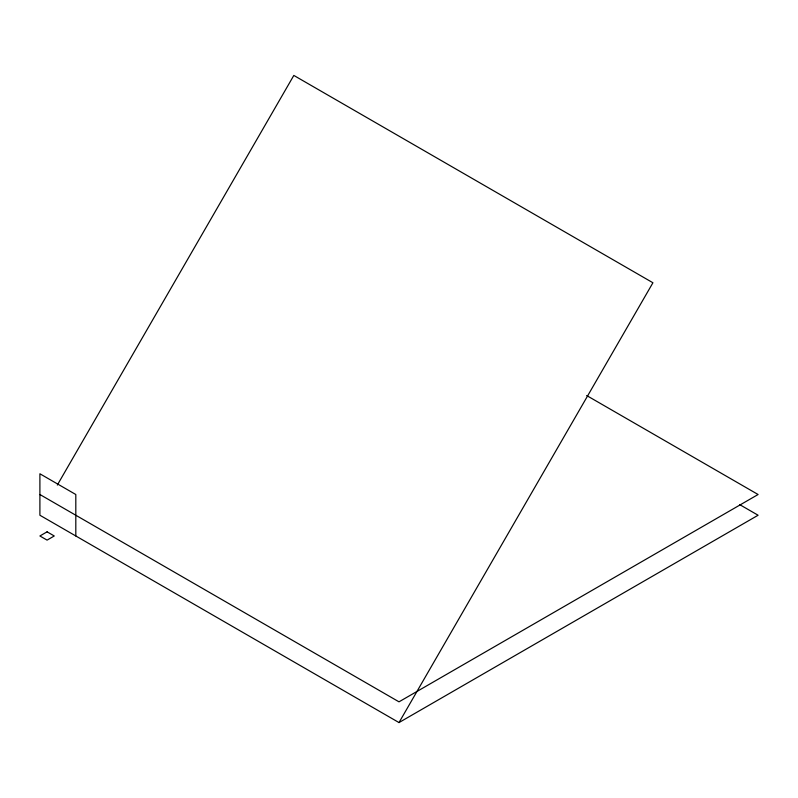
<?xml version="1.0" encoding="UTF-8"?>
<svg xmlns="http://www.w3.org/2000/svg" width="798" height="798" viewBox="0 0 798 798"><rect width="100%" height="100%" fill="white"/><g stroke="black" fill="none" stroke-linecap="round" stroke-linejoin="round"><path stroke-width="1.2" d="M57.326 485.054L293.824 75.431L652.924 282.761L399 722.569L39.9 515.239L39.9 473.773L75.81 494.511L75.81 535.977M399 722.569L758.1 515.239L739.766 504.655M586.64 395.519L758.1 494.511L399 701.831L39.9 494.511M47.082 531.827L39.9 535.977L47.082 540.116L54.264 535.977L47.082 531.827"/></g></svg>
